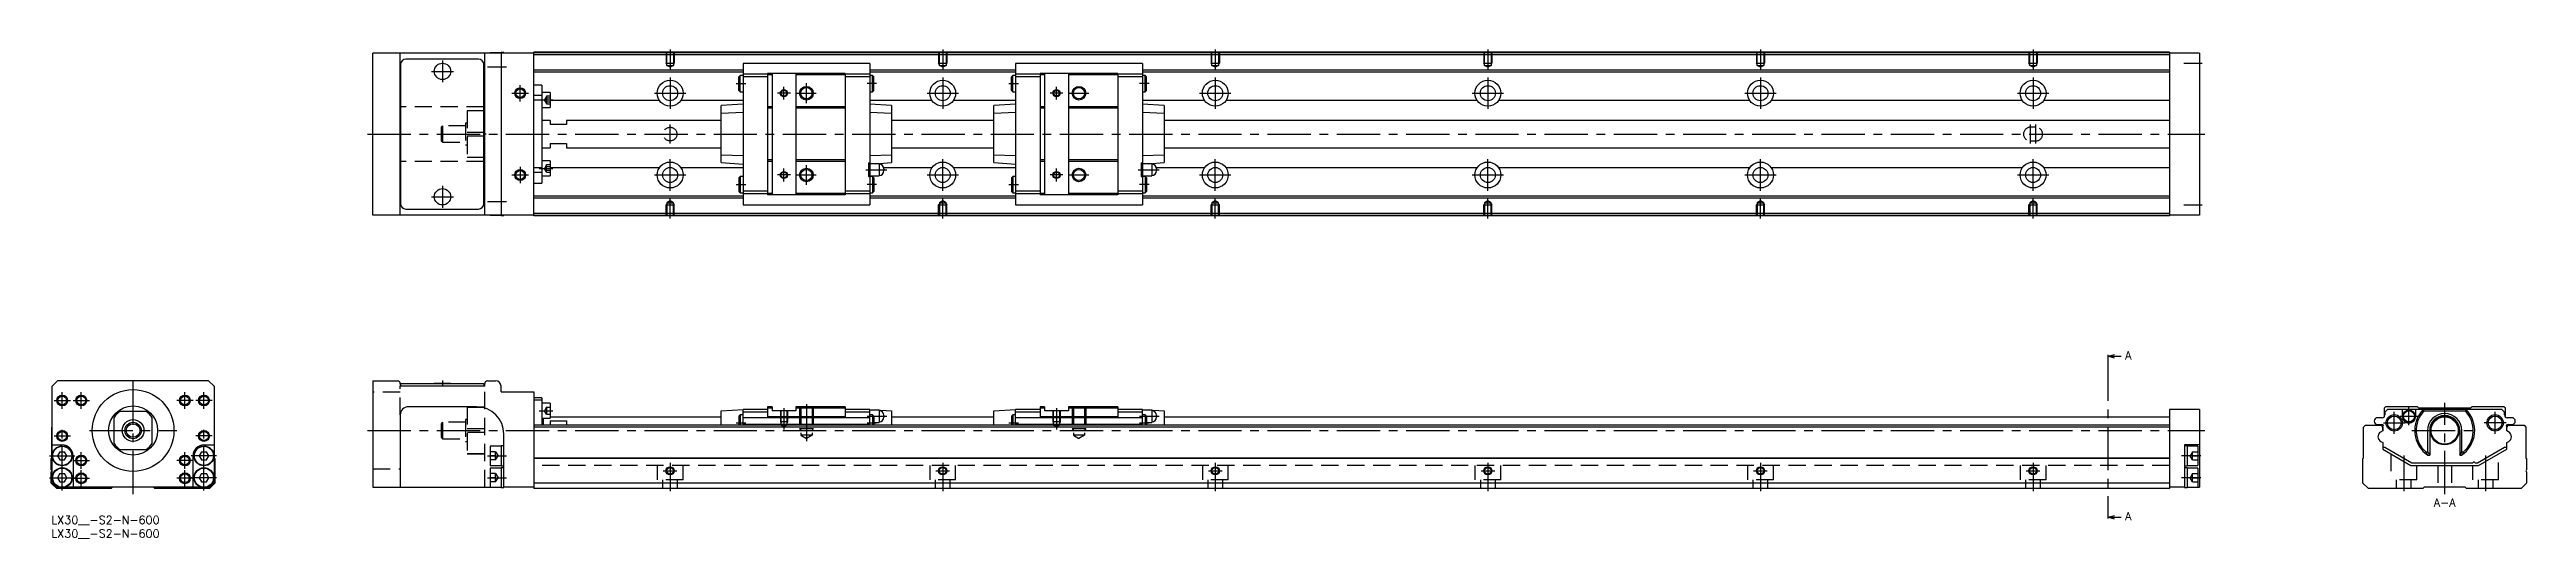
# Model space of a CAD drawing. Extents: x -1 to 908, y -8 to 171.
import ezdxf

# ---------------------------------------------------------------- set-up
doc = ezdxf.new("R2010")
doc.units = 0
doc.header["$LTSCALE"] = 0.5
doc.linetypes.add('CENTER', pattern=[50.8, 31.75, -6.35, 6.35, -6.35])
doc.linetypes.add('DASHED', pattern=[19.05, 12.7, -6.35])
for name, color, linetype in [('MSM_CENTER', 1, 'CENTER'), ('MSM_CONTINUOUS', 7, 'CONTINUOUS'), ('MSM_DASHED', 4, 'DASHED'), ('MSM_NARROW', 5, 'CONTINUOUS'), ('MSM_PART_NUMBER', 7, 'CONTINUOUS')]:
    doc.layers.add(name, color=color, linetype=linetype)
doc.styles.get("Standard").update_dxf_attribs({"font": 'txt.shx', "height": 3, "bigfont": 'bigfont.shx'})

msp = doc.modelspace()

# ---------------------------------------------------------------- linework, layer by layer
at = {"layer": 'MSM_CENTER'}
for p, q in [((143.5, 167), (143.5, 159)), ((160, 164.7), (167, 164.7)), ((227, 171), (227, 163.49)), ((327, 171), (327, 163.49)), ((427, 171), (427, 163.49)), ((527, 171), (527, 163.49)), ((627, 171), (627, 163.49)), ((727, 171), (727, 163.49)), ((782.25, 166), (789, 166)), ((139.5, 163), (147.5, 163)), ((169, 155), (175, 155)), ((172, 152), (172, 158)), ((221.25, 155), (232.75, 155)), ((227, 160.75), (227, 149.25)), ((251.25, 158.5), (254.75, 158.5)), ((271.11, 155), (266.39, 155)), ((268.75, 152.63), (268.75, 157.36)), ((273.38, 155), (280.62, 155)), ((277, 151.37), (277, 158.62)), ((302.75, 158.5), (299.25, 158.5)), ((321.25, 155), (332.75, 155)), ((327, 160.75), (327, 149.25)), ((351.25, 158.5), (354.75, 158.5)), ((371.11, 155), (366.39, 155)), ((368.75, 152.63), (368.75, 157.36)), ((373.38, 155), (380.62, 155)), ((402.75, 158.5), (399.25, 158.5)), ((421.25, 155), (432.75, 155)), ((427, 160.75), (427, 149.25)), ((521.25, 155), (532.75, 155)), ((527, 160.75), (527, 149.25)), ((621.25, 155), (632.75, 155)), ((627, 160.75), (627, 149.25)), ((721.25, 155), (732.75, 155)), ((727, 160.75), (727, 149.25)), ((179, 152.55), (184, 152.55)), ((116, 140), (790, 140)), ((227, 136.5), (227, 143.5)), ((726, 136.5), (726, 143.5)), ((728, 136.5), (728, 143.5)), ((172, 128), (172, 122)), ((179, 127.44), (184, 127.44)), ((227, 119.25), (227, 130.75)), ((268.75, 122.63), (268.75, 127.36)), ((277, 121.37), (277, 128.62)), ((327, 119.25), (327, 130.75)), ((368.75, 122.63), (368.75, 127.36)), ((427, 119.25), (427, 130.75)), ((527, 119.25), (527, 130.75)), ((627, 119.25), (627, 130.75)), ((727, 119.25), (727, 130.75)), ((143.5, 121), (143.5, 113)), ((169, 125), (175, 125)), ((221.25, 125), (232.75, 125)), ((251.25, 121.5), (254.75, 121.5)), ((271.11, 125), (266.39, 125)), ((273.38, 125), (280.62, 125)), ((298.75, 126.9), (306.45, 126.9)), ((302.75, 121.5), (299.25, 121.5)), ((321.25, 125), (332.75, 125)), ((351.25, 121.5), (354.75, 121.5)), ((371.11, 125), (366.39, 125)), ((373.38, 125), (380.62, 125)), ((398.75, 126.9), (406.45, 126.9)), ((402.75, 121.5), (399.25, 121.5)), ((421.25, 125), (432.75, 125)), ((521.25, 125), (532.75, 125)), ((621.25, 125), (632.75, 125)), ((721.25, 125), (732.75, 125)), ((139.5, 117), (147.5, 117)), ((160, 115.3), (167, 115.3)), ((227, 109), (227, 116.51)), ((327, 109), (327, 116.51)), ((427, 109), (427, 116.51)), ((527, 109), (527, 116.51)), ((627, 109), (627, 116.51)), ((727, 109), (727, 116.51)), ((782.25, 114), (789, 114)), ((754.38, 58), (754.38, 0)), ((30, 8), (30, 51.5)), ((143.5, 49.6), (143.5, 47.49)), ((1, 42.3), (7, 42.3)), ((4, 39.3), (4, 45.3)), ((8, 42.3), (14, 42.3)), ((11, 39.3), (11, 45.3)), ((52, 42.3), (46, 42.3)), ((49, 39.3), (49, 45.3)), ((59, 42.3), (53, 42.3)), ((56, 39.3), (56, 45.3)), ((179, 38.55), (184, 38.55)), ((268.75, 39.5), (268.75, 31.69)), ((277, 41), (277, 27.41)), ((299.25, 36.5), (306.45, 36.5)), ((368.75, 39.5), (368.75, 31.69)), ((399.25, 36.5), (406.45, 36.5)), ((859.5, 30.1), (859.5, 38.1)), ((861.65, 36.5), (868.15, 36.5)), ((864.9, 33.25), (864.9, 39.75)), ((878, 8), (878, 41.5)), ((896.5, 30.1), (896.5, 38.1)), ((1, 29.3), (7, 29.3)), ((4, 9.35), (4, 32.3)), ((14, 31.3), (46, 31.3)), ((59, 29.3), (53, 29.3)), ((56, 9.35), (56, 32.3)), ((116, 31.3), (790, 31.3)), ((251.25, 34.1), (254.75, 34.1)), ((299.25, 34.1), (302.75, 34.1)), ((351.25, 34.1), (354.75, 34.1)), ((399.25, 34.1), (402.75, 34.1)), ((855.5, 34.1), (863.5, 34.1)), ((866, 31.3), (890, 31.3)), ((900.5, 34.1), (892.5, 34.1)), ((-0.65, 22), (8.65, 22)), ((8, 20.3), (14, 20.3)), ((11, 17.3), (11, 23.3)), ((52, 20.3), (46, 20.3)), ((49, 17.3), (49, 23.3)), ((60.65, 22), (51.35, 22)), ((160, 22), (167, 22)), ((227, 19.5), (227, 9)), ((327, 19.5), (327, 9)), ((427, 19.5), (427, 9)), ((527, 19.5), (527, 9)), ((627, 19.5), (627, 9)), ((727, 19.5), (727, 9)), ((788.5, 22), (781.5, 22)), ((863, 22.18), (863, 9)), ((893, 22.18), (893, 9)), ((-0.65, 14), (8.65, 14)), ((8, 13.8), (14, 13.8)), ((11, 10.8), (11, 16.8)), ((52, 13.8), (46, 13.8)), ((49, 10.8), (49, 16.8)), ((60.65, 14), (51.35, 14)), ((160, 14), (167, 14)), ((224.5, 16.5), (229.5, 16.5)), ((324.5, 16.5), (329.5, 16.5)), ((424.5, 16.5), (429.5, 16.5)), ((524.5, 16.5), (529.5, 16.5)), ((624.5, 16.5), (629.5, 16.5)), ((724.5, 16.5), (729.5, 16.5)), ((788.5, 14), (781.5, 14))]:
    msp.add_line(p, q, dxfattribs=at)
at = {"layer": 'MSM_CONTINUOUS'}
for p, q in [((118, 110.3), (118, 169.7)), ((177, 169.7), (118, 169.7)), ((128, 110.3), (128, 169.7)), ((128.1, 165.5), (128.1, 114.5)), ((156.7, 167.5), (130.1, 167.5)), ((158.7, 114.5), (158.7, 165.5)), ((159, 110.3), (159, 169.7)), ((161, 169.75), (161, 169.7)), ((165, 169.75), (161, 169.75)), ((166, 169.9), (165, 169.9)), ((165, 169.9), (165, 110.1)), ((166, 169.9), (166, 169.7)), ((777, 170), (177, 170)), ((177, 110), (177, 170)), ((777, 169.8), (177, 169.8)), ((777, 169.1), (177, 169.1)), ((300.25, 165.9), (253.75, 165.9)), ((253.75, 165.9), (253.75, 114.1)), ((300.25, 165.9), (300.25, 114.1)), ((400.25, 165.9), (353.75, 165.9)), ((353.75, 165.9), (353.75, 114.1)), ((400.25, 165.9), (400.25, 114.1)), ((777, 170), (777, 110)), ((788, 169.7), (777, 169.7)), ((788, 169.7), (788, 110.3)), ((128, 158.2), (128.1, 158.2)), ((158.7, 158.2), (159, 158.2)), ((253.75, 163.45), (177, 163.45)), ((253.75, 162.75), (177, 162.75)), ((180, 158), (177, 158)), ((180, 158), (180, 122)), ((183, 155.3), (180, 155.3)), ((183, 155.3), (183, 149.8)), ((252.75, 161.5), (252.25, 161)), ((252.25, 156), (252.25, 161)), ((252.25, 156), (252.75, 155.5)), ((252.75, 155.5), (252.75, 161.5)), ((253.75, 161.5), (252.75, 161.5)), ((252.75, 155.5), (253.75, 155.5)), ((262.75, 161.95), (253.75, 161.95)), ((262.75, 160.95), (253.75, 160.95)), ((262.75, 162.25), (262.75, 117.75)), ((291.25, 162.25), (262.75, 162.25)), ((264.4, 161.75), (262.75, 161.75)), ((264.4, 162.25), (264.4, 117.75)), ((273.1, 162.25), (273.1, 117.75)), ((291.25, 161.75), (273.1, 161.75)), ((291.25, 162.25), (291.25, 117.75)), ((300.25, 161.95), (291.25, 161.95)), ((300.25, 160.95), (291.25, 160.95)), ((353.75, 163.45), (300.25, 163.45)), ((353.75, 162.75), (300.25, 162.75)), ((301.25, 161.5), (300.25, 161.5)), ((300.25, 155.5), (301.25, 155.5)), ((301.75, 161), (301.25, 161.5)), ((301.25, 155.5), (301.25, 161.5)), ((301.25, 155.5), (301.75, 156)), ((301.75, 156), (301.75, 161)), ((352.75, 161.5), (352.25, 161)), ((352.25, 156), (352.25, 161)), ((352.25, 156), (352.75, 155.5)), ((352.75, 155.5), (352.75, 161.5)), ((353.75, 161.5), (352.75, 161.5)), ((352.75, 155.5), (353.75, 155.5)), ((362.75, 161.95), (353.75, 161.95)), ((362.75, 160.95), (353.75, 160.95)), ((362.75, 162.25), (362.75, 117.75)), ((391.25, 162.25), (362.75, 162.25)), ((364.4, 161.75), (362.75, 161.75)), ((364.4, 162.25), (364.4, 117.75)), ((373.1, 162.25), (373.1, 117.75)), ((391.25, 161.75), (373.1, 161.75)), ((391.25, 162.25), (391.25, 117.75)), ((400.25, 161.95), (391.25, 161.95)), ((400.25, 160.95), (391.25, 160.95)), ((777, 163.45), (400.25, 163.45)), ((777, 162.75), (400.25, 162.75)), ((401.25, 161.5), (400.25, 161.5)), ((400.25, 155.5), (401.25, 155.5)), ((401.75, 161), (401.25, 161.5)), ((401.25, 155.5), (401.25, 161.5)), ((401.25, 155.5), (401.75, 156)), ((401.75, 156), (401.75, 161)), ((128.1, 150), (128, 150)), ((159, 150), (158.7, 150)), ((159, 148.5), (158.7, 148.5)), ((159, 148.47), (158.7, 148.47)), ((180, 154.13), (177, 154.13)), ((180, 152.38), (177, 152.38)), ((180, 149.8), (183, 149.8)), ((223.05, 152.36), (183, 152.36)), ((253.75, 152.36), (230.95, 152.36)), ((253.75, 151), (245.75, 150.47)), ((245.75, 129.53), (245.75, 150.47)), ((253.75, 147.86), (245.75, 147.6)), ((264.4, 150), (262.75, 150)), ((264.4, 149.5), (262.75, 149.5)), ((291.25, 150), (273.1, 150)), ((291.25, 149.5), (273.1, 149.5)), ((323.05, 152.36), (300.25, 152.36)), ((308.25, 150.47), (300.25, 151)), ((308.25, 147.6), (300.25, 147.86)), ((308.25, 150.47), (308.25, 129.53)), ((353.75, 152.36), (330.95, 152.36)), ((353.75, 151), (345.75, 150.47)), ((345.75, 129.53), (345.75, 150.47)), ((353.75, 147.86), (345.75, 147.6)), ((364.4, 150), (362.75, 150)), ((364.4, 149.5), (362.75, 149.5)), ((391.25, 150), (373.1, 150)), ((391.25, 149.5), (373.1, 149.5)), ((423.05, 152.36), (400.25, 152.36)), ((408.25, 150.47), (400.25, 151)), ((408.25, 147.6), (400.25, 147.86)), ((408.25, 150.47), (408.25, 129.53)), ((523.05, 152.36), (430.95, 152.36)), ((623.05, 152.36), (530.95, 152.36)), ((723.05, 152.36), (630.95, 152.36)), ((777, 152.36), (730.95, 152.36)), ((158.7, 140.72), (159, 140.72)), ((159, 139.28), (158.7, 139.28)), ((183, 145), (180, 145)), ((183, 145), (183, 143.5)), ((189, 143.5), (183, 143.5)), ((183, 136.5), (189, 136.5)), ((183, 136.5), (183, 135)), ((189, 145), (189, 143.5)), ((245.75, 145), (189, 145)), ((189, 136.5), (189, 135)), ((345.75, 145), (308.25, 145)), ((777, 145), (408.25, 145)), ((128.1, 130), (128, 130)), ((159, 131.53), (158.7, 131.53)), ((159, 131.5), (158.7, 131.5)), ((159, 130), (158.7, 130)), ((180, 127.62), (177, 127.62)), ((180, 135), (183, 135)), ((183, 130.19), (180, 130.19)), ((183, 130.19), (183, 124.69)), ((223.05, 127.64), (183, 127.64)), ((189, 135), (245.75, 135)), ((253.75, 127.64), (230.95, 127.64)), ((245.75, 132.4), (253.75, 132.14)), ((245.75, 129.53), (253.75, 129)), ((264.4, 130.5), (262.75, 130.5)), ((264.4, 130), (262.75, 130)), ((291.25, 130.5), (273.1, 130.5)), ((291.25, 130), (273.1, 130)), ((299.75, 129.4), (299.75, 124.4)), ((299.75, 129.4), (300.25, 129.4)), ((300.25, 128.4), (299.75, 128.4)), ((300.25, 132.14), (308.25, 132.4)), ((303.7, 129.15), (300.25, 129.15)), ((302.51, 129.15), (308.25, 129.53)), ((303.7, 129.15), (303.7, 124.65)), ((323.05, 127.64), (305.39, 127.64)), ((308.25, 135), (345.75, 135)), ((353.75, 127.64), (330.95, 127.64)), ((345.75, 132.4), (353.75, 132.14)), ((345.75, 129.53), (353.75, 129)), ((364.4, 130.5), (362.75, 130.5)), ((364.4, 130), (362.75, 130)), ((391.25, 130.5), (373.1, 130.5)), ((391.25, 130), (373.1, 130)), ((399.75, 129.4), (399.75, 124.4)), ((399.75, 129.4), (400.25, 129.4)), ((400.25, 128.4), (399.75, 128.4)), ((400.25, 132.14), (408.25, 132.4)), ((403.7, 129.15), (400.25, 129.15)), ((402.51, 129.15), (408.25, 129.53)), ((403.7, 129.15), (403.7, 124.65)), ((423.05, 127.64), (405.39, 127.64)), ((408.25, 135), (777, 135)), ((523.05, 127.64), (430.95, 127.64)), ((623.05, 127.64), (530.95, 127.64)), ((723.05, 127.64), (630.95, 127.64)), ((777, 127.64), (730.95, 127.64)), ((128.1, 121.8), (128, 121.8)), ((159, 121.8), (158.7, 121.8)), ((180, 125.87), (177, 125.87)), ((177, 122), (180, 122)), ((180, 124.69), (183, 124.69)), ((252.75, 124.5), (252.25, 124)), ((252.25, 124), (252.25, 119)), ((252.25, 119), (252.75, 118.5)), ((253.75, 124.5), (252.75, 124.5)), ((252.75, 124.5), (252.75, 118.5)), ((252.75, 118.5), (253.75, 118.5)), ((262.75, 119.05), (253.75, 119.05)), ((264.4, 118.25), (262.75, 118.25)), ((291.25, 118.25), (273.1, 118.25)), ((300.25, 119.05), (291.25, 119.05)), ((299.75, 125.4), (300.25, 125.4)), ((299.75, 124.4), (300.25, 124.4)), ((300.25, 124.65), (303.7, 124.65)), ((301.25, 124.5), (300.25, 124.5)), ((300.25, 118.5), (301.25, 118.5)), ((301.25, 124.5), (301.25, 118.5)), ((301.75, 124), (301.25, 124.5)), ((301.25, 118.5), (301.75, 119)), ((301.75, 124), (301.75, 119)), ((305.45, 127.2), (305.45, 126.6)), ((352.75, 124.5), (352.25, 124)), ((352.25, 124), (352.25, 119)), ((352.25, 119), (352.75, 118.5)), ((353.75, 124.5), (352.75, 124.5)), ((352.75, 124.5), (352.75, 118.5)), ((352.75, 118.5), (353.75, 118.5)), ((362.75, 119.05), (353.75, 119.05)), ((364.4, 118.25), (362.75, 118.25)), ((391.25, 118.25), (373.1, 118.25)), ((400.25, 119.05), (391.25, 119.05)), ((399.75, 125.4), (400.25, 125.4)), ((399.75, 124.4), (400.25, 124.4)), ((400.25, 124.65), (403.7, 124.65)), ((401.25, 124.5), (400.25, 124.5)), ((400.25, 118.5), (401.25, 118.5)), ((401.25, 124.5), (401.25, 118.5)), ((401.75, 124), (401.25, 124.5)), ((401.25, 118.5), (401.75, 119)), ((401.75, 124), (401.75, 119)), ((405.45, 127.2), (405.45, 126.6)), ((177, 110.3), (118, 110.3)), ((130.1, 112.5), (156.7, 112.5)), ((161, 110.3), (161, 110.25)), ((161, 110.25), (165, 110.25)), ((165, 110.1), (166, 110.1)), ((166, 110.3), (166, 110.1)), ((253.75, 117.25), (177, 117.25)), ((253.75, 116.55), (177, 116.55)), ((777, 110.9), (177, 110.9)), ((777, 110.2), (177, 110.2)), ((777, 110), (177, 110)), ((262.75, 118.05), (253.75, 118.05)), ((253.75, 114.1), (300.25, 114.1)), ((291.25, 117.75), (262.75, 117.75)), ((300.25, 118.05), (291.25, 118.05)), ((353.75, 117.25), (300.25, 117.25)), ((353.75, 116.55), (300.25, 116.55)), ((362.75, 118.05), (353.75, 118.05)), ((353.75, 114.1), (400.25, 114.1)), ((391.25, 117.75), (362.75, 117.75)), ((400.25, 118.05), (391.25, 118.05)), ((777, 117.25), (400.25, 117.25)), ((777, 116.55), (400.25, 116.55)), ((788, 110.3), (777, 110.3)), ((754.38, 58.5), (756.88, 59.17)), ((754.38, 59), (754.38, 58)), ((756.88, 57.83), (754.38, 58.5)), ((754.38, 58.5), (759.38, 58.5)), ((2.3, 49.5), (0.3, 47.5)), ((0.3, 12), (0.3, 47.5)), ((57.7, 49.5), (2.3, 49.5)), ((59.7, 47.5), (57.7, 49.5)), ((59.7, 47.5), (59.7, 12)), ((118, 49.5), (118, 10.5)), ((118, 49.5), (127, 49.5)), ((128, 48.5), (128, 47.5)), ((159, 47.5), (128, 47.5)), ((128.1, 48.5), (128.1, 47.5)), ((128.1, 48.5), (158.7, 48.5)), ((140.5, 48.6), (146.5, 48.6)), ((140.5, 48.6), (140.5, 48.5)), ((146.5, 48.5), (146.5, 48.6)), ((158.7, 48.5), (158.7, 47.5)), ((159, 47.5), (159, 48.5)), ((160, 49.5), (163, 49.5)), ((165, 45.5), (165, 47.5)), ((165, 45.5), (177, 45.5)), ((177, 45.5), (177, 10)), ((34.82, 38.3), (25.18, 38.3)), ((128, 37), (128, 10.5)), ((156, 40), (131, 40)), ((180, 43.3), (177, 43.3)), ((180, 42.45), (177, 42.45)), ((180, 43.3), (180, 33.2)), ((183, 41.3), (180, 41.3)), ((183, 41.3), (183, 35.8)), ((245.75, 38.5), (253.75, 39)), ((245.75, 33.2), (245.75, 38.5)), ((252.75, 37.1), (252.25, 36.6)), ((252.25, 36.6), (252.25, 33.2)), ((253.75, 37.1), (252.75, 37.1)), ((252.75, 37.1), (252.75, 33.2)), ((262.75, 39), (253.75, 39)), ((253.75, 33.2), (253.75, 39)), ((262.75, 38), (253.75, 38)), ((262.75, 40), (262.75, 36.29)), ((264.4, 40), (262.75, 40)), ((264.4, 39.5), (262.75, 39.5)), ((264.4, 40), (264.4, 38.5)), ((273.1, 38.5), (264.4, 38.5)), ((273.1, 40), (273.1, 38.5)), ((291.25, 40), (273.1, 40)), ((291.25, 39.5), (273.1, 39.5)), ((291.25, 40), (291.25, 36.29)), ((300.25, 39), (291.25, 39)), ((300.25, 38), (291.25, 38)), ((300.25, 39), (308.25, 38.5)), ((300.25, 33.2), (300.25, 39)), ((303.7, 38.75), (300.25, 38.75)), ((301.25, 37.1), (300.25, 37.1)), ((301.75, 36.6), (301.25, 37.1)), ((301.25, 37.1), (301.25, 33.2)), ((301.75, 36.6), (301.75, 33.2)), ((303.7, 38.75), (303.7, 34.25)), ((305.45, 36.8), (305.45, 36.2)), ((308.25, 38.5), (308.25, 33.2)), ((345.75, 38.5), (353.75, 39)), ((345.75, 33.2), (345.75, 38.5)), ((352.75, 37.1), (352.25, 36.6)), ((352.25, 36.6), (352.25, 33.2)), ((353.75, 37.1), (352.75, 37.1)), ((352.75, 37.1), (352.75, 33.2)), ((362.75, 39), (353.75, 39)), ((353.75, 33.2), (353.75, 39)), ((362.75, 38), (353.75, 38)), ((362.75, 40), (362.75, 36.29)), ((364.4, 40), (362.75, 40)), ((364.4, 39.5), (362.75, 39.5)), ((364.4, 40), (364.4, 38.5)), ((373.1, 38.5), (364.4, 38.5)), ((373.1, 40), (373.1, 38.5)), ((391.25, 40), (373.1, 40)), ((391.25, 39.5), (373.1, 39.5)), ((391.25, 40), (391.25, 36.29)), ((400.25, 39), (391.25, 39)), ((400.25, 38), (391.25, 38)), ((400.25, 39), (408.25, 38.5)), ((400.25, 33.2), (400.25, 39)), ((403.7, 38.75), (400.25, 38.75)), ((401.25, 37.1), (400.25, 37.1)), ((401.75, 36.6), (401.25, 37.1)), ((401.25, 37.1), (401.25, 33.2)), ((401.75, 36.6), (401.75, 33.2)), ((403.7, 38.75), (403.7, 34.25)), ((405.45, 36.8), (405.45, 36.2)), ((408.25, 38.5), (408.25, 33.2)), ((777, 39), (777, 10)), ((788, 39), (777, 39)), ((788, 39), (788, 10.5)), ((856.25, 40), (855.75, 39.5)), ((855.75, 39.5), (855.75, 36.29)), ((857.05, 39), (856.05, 38)), ((856.05, 38), (856.05, 37)), ((868, 40), (856.25, 40)), ((898.95, 39), (857.05, 39)), ((862.4, 39), (862.4, 36.5)), ((867.4, 36.5), (867.4, 39)), ((868.5, 39.5), (868, 40)), ((887.5, 39.5), (868.5, 39.5)), ((870.14, 39), (870.4, 38.5)), ((870.4, 38.5), (885.6, 38.5)), ((885.6, 38.5), (885.86, 39)), ((888, 40), (887.5, 39.5)), ((899.75, 40), (888, 40)), ((899.95, 38), (898.95, 39)), ((900.25, 39.5), (899.75, 40)), ((899.95, 37), (899.95, 38)), ((900.25, 36.29), (900.25, 39.5)), ((0.2, 32.5), (0.3, 32.6)), ((0.2, 21.2), (0.2, 32.5)), ((23, 26.48), (23, 36.12)), ((37, 26.48), (37, 36.12)), ((59.7, 32.6), (59.8, 32.5)), ((59.8, 32.5), (59.8, 21.2)), ((166, 10.35), (166, 30)), ((777, 33.2), (177, 33.2)), ((777, 32.5), (177, 32.5)), ((180, 35.8), (183, 35.8)), ((180.5, 33.2), (180.5, 35.8)), ((183, 36.3), (245.75, 36.3)), ((183, 34.87), (189, 34.87)), ((183, 34.87), (183, 33.2)), ((189, 34.87), (189, 33.2)), ((300.25, 36), (253.75, 36)), ((300.25, 33.5), (253.75, 33.5)), ((291.25, 36.29), (262.75, 36.29)), ((301.75, 34.25), (303.7, 34.25)), ((308.25, 36.3), (345.75, 36.3)), ((400.25, 36), (353.75, 36)), ((400.25, 33.5), (353.75, 33.5)), ((391.25, 36.29), (362.75, 36.29)), ((401.75, 34.25), (403.7, 34.25)), ((408.25, 36.3), (777, 36.3)), ((848.2, 32.5), (848.9, 33.2)), ((848.2, 21.2), (848.2, 32.5)), ((848.9, 33.2), (854.55, 33.2)), ((855.05, 36), (853.35, 36)), ((853.35, 33.5), (854.75, 33.5)), ((855.25, 31.15), (854.5, 30.72)), ((854.55, 33.2), (855.25, 32.5)), ((855.2, 32.55), (855.2, 32.7)), ((855.2, 32.7), (855.2, 32.55)), ((855.25, 32.5), (855.2, 32.55)), ((855.25, 31.15), (855.25, 32.5)), ((855.25, 32.5), (855.25, 31.15)), ((871.74, 31.3), (871.74, 23.45)), ((872.5, 31.3), (872.5, 22.2)), ((883.5, 31.3), (883.5, 22.2)), ((884.26, 23.45), (884.26, 31.3)), ((900.75, 32.5), (901.45, 33.2)), ((900.75, 32.5), (900.8, 32.55)), ((900.75, 31.15), (900.75, 32.5)), ((900.75, 31.15), (900.75, 32.5)), ((901.4, 30.78), (900.75, 31.15)), ((901.4, 30.78), (900.75, 31.15)), ((900.75, 26.85), (901.5, 27.28)), ((900.75, 26.85), (901.5, 27.28)), ((900.8, 32.7), (900.8, 32.55)), ((900.8, 32.55), (900.8, 32.7)), ((902.65, 36), (900.95, 36)), ((901.25, 33.5), (902.65, 33.5)), ((901.45, 33.2), (907.1, 33.2)), ((907.1, 33.2), (907.8, 32.5)), ((907.8, 32.5), (907.8, 21.2)), ((0, 21), (0.2, 21.2)), ((0, 16.9), (0, 21)), ((0.3, 26), (4, 26)), ((3.13, 23.5), (2.27, 22)), ((2.27, 22), (3.13, 20.5)), ((3.13, 23.5), (4.87, 23.5)), ((3.13, 20.5), (4.87, 20.5)), ((5.73, 22), (4.87, 23.5)), ((4.87, 20.5), (5.73, 22)), ((8, 22), (8, 10.5)), ((25.18, 24.3), (34.82, 24.3)), ((52, 10.5), (52, 22)), ((55.13, 23.5), (54.27, 22)), ((54.27, 22), (55.13, 20.5)), ((55.13, 23.5), (56.87, 23.5)), ((55.13, 20.5), (56.87, 20.5)), ((56, 26), (59.7, 26)), ((57.73, 22), (56.87, 23.5)), ((56.87, 20.5), (57.73, 22)), ((59.8, 21.2), (60, 21)), ((60, 21), (60, 12)), ((165, 25.5), (161, 25.5)), ((161, 25.5), (161, 18.5)), ((161, 18.5), (165, 18.5)), ((166, 25.65), (165, 25.65)), ((165, 25.65), (165, 18.35)), ((165, 18.35), (166, 18.35)), ((777, 21.2), (177, 21.2)), ((777, 21), (177, 21)), ((788, 26), (782.5, 26)), ((782.5, 26), (782.5, 10.35)), ((783.5, 25.65), (782.5, 25.65)), ((782.5, 18.35), (783.5, 18.35)), ((783.5, 25.65), (783.5, 18.35)), ((787.5, 25.5), (783.5, 25.5)), ((783.5, 18.5), (787.5, 18.5)), ((787.5, 25.5), (787.5, 18.5)), ((848, 21), (848.2, 21.2)), ((848, 12), (848, 21)), ((854.6, 27.22), (855.25, 26.85)), ((855.25, 26.85), (855.25, 24.5)), ((855.25, 24.5), (865.64, 18.5)), ((855.7, 25.16), (856.1, 25.16)), ((856.1, 25.16), (865.91, 19.5)), ((865.64, 18.5), (890.36, 18.5)), ((865.91, 19.5), (888.35, 19.5)), ((871.07, 23.45), (871.74, 23.45)), ((871.74, 23.45), (872.5, 22.2)), ((871.82, 22.2), (872.5, 22.2)), ((883.5, 22.2), (884.26, 23.45)), ((883.5, 22.2), (884.18, 22.2)), ((884.26, 23.45), (884.93, 23.45)), ((889.15, 19.5), (890.09, 19.5)), ((890.09, 19.5), (899.9, 25.16)), ((890.36, 18.5), (900.75, 24.5)), ((899.9, 25.16), (900.3, 25.16)), ((900.75, 25.45), (900.75, 26.85)), ((900.75, 24.5), (900.75, 26.85)), ((907.8, 21.2), (908, 21)), ((908, 21), (908, 16.9)), ((0, 12), (0, 16.1)), ((2, 10), (0, 12)), ((1.8, 10.5), (0.3, 12)), ((2.96, 10.5), (1.8, 10.5)), ((22, 10), (2, 10)), ((3.13, 15.5), (2.27, 14)), ((2.27, 14), (3.13, 12.5)), ((3.13, 15.5), (4.87, 15.5)), ((3.13, 12.5), (4.87, 12.5)), ((5.73, 14), (4.87, 15.5)), ((4.87, 12.5), (5.73, 14)), ((54.96, 10.5), (5.04, 10.5)), ((22.5, 10.5), (22, 10)), ((38, 10), (37.5, 10.5)), ((58, 10), (38, 10)), ((55.13, 15.5), (54.27, 14)), ((54.27, 14), (55.13, 12.5)), ((55.13, 15.5), (56.87, 15.5)), ((55.13, 12.5), (56.87, 12.5)), ((57.73, 14), (56.87, 15.5)), ((56.87, 12.5), (57.73, 14)), ((58.2, 10.5), (57.04, 10.5)), ((60, 12), (58, 10)), ((59.7, 12), (58.2, 10.5)), ((118, 10.5), (165, 10.5)), ((165, 17.5), (161, 17.5)), ((161, 17.5), (161, 10.5)), ((166, 17.65), (165, 17.65)), ((165, 17.65), (165, 10.35)), ((165, 10.35), (166, 10.35)), ((177, 10.5), (166, 10.5)), ((777, 12), (177, 12)), ((777, 10), (177, 10)), ((782.5, 10.5), (777, 10.5)), ((783.5, 17.65), (782.5, 17.65)), ((782.5, 10.35), (783.5, 10.35)), ((783.5, 17.65), (783.5, 10.35)), ((787.5, 17.5), (783.5, 17.5)), ((783.5, 10.5), (788, 10.5)), ((787.5, 17.5), (787.5, 10.5)), ((850, 10), (848, 12)), ((870, 10), (850, 10)), ((870.5, 10.5), (870, 10)), ((885.5, 10.5), (870.5, 10.5)), ((886, 10), (885.5, 10.5)), ((906, 10), (886, 10)), ((908, 12), (906, 10)), ((908, 16.1), (908, 12)), ((754.38, -0.5), (756.88, 0.17)), ((754.38, 0), (754.38, -1)), ((756.88, -1.17), (754.38, -0.5)), ((754.38, -0.5), (759.38, -0.5))]:
    msp.add_line(p, q, dxfattribs=at)
for centre, radius in [((143.5, 163), 3), ((172, 155), 1.62), ((227, 155), 4.75), ((227, 155), 2.75), ((268.75, 155), 1.06), ((268.75, 155), 1.06), ((277, 155), 2.07), ((277, 155), 2.07), ((327, 155), 4.75), ((327, 155), 2.75), ((368.75, 155), 1.06), ((368.75, 155), 1.06), ((377, 155), 2.07), ((377, 155), 2.07), ((427, 155), 4.75), ((427, 155), 2.75), ((527, 155), 4.75), ((527, 155), 2.75), ((627, 155), 4.75), ((627, 155), 2.75), ((727, 155), 4.75), ((727, 155), 2.75), ((227, 125), 4.75), ((227, 125), 2.75), ((327, 125), 4.75), ((327, 125), 2.75), ((427, 125), 4.75), ((427, 125), 2.75), ((527, 125), 4.75), ((527, 125), 2.75), ((627, 125), 4.75), ((627, 125), 2.75), ((727, 125), 4.75), ((727, 125), 2.75), ((143.5, 117), 3), ((172, 125), 1.62), ((268.75, 125), 1.06), ((268.75, 125), 1.06), ((277, 125), 2.07), ((277, 125), 2.07), ((368.75, 125), 1.06), ((368.75, 125), 1.06), ((377, 125), 2.07), ((377, 125), 2.07), ((30, 31.3), 15), ((4, 42.3), 1.62), ((11, 42.3), 1.62), ((30, 31.3), 9), ((49, 42.3), 1.62), ((56, 42.3), 1.62), ((859.5, 34.1), 3), ((859.5, 34.1), 2.5), ((864.9, 36.5), 2.25), ((864.9, 36.5), 2.05), ((878, 31.3), 5.3), ((896.5, 34.1), 3), ((896.5, 34.1), 2.5), ((4, 29.3), 1.62), ((30, 31.3), 4), ((30, 31.3), 3), ((30, 31.3), 2.5), ((56, 29.3), 1.62), ((878, 31.3), 5), ((4, 22), 3.65), ((4, 22), 3.5), ((11, 20.3), 1.62), ((49, 20.3), 1.62), ((56, 22), 3.65), ((56, 22), 3.5), ((4, 14), 3.65), ((4, 14), 3.5), ((11, 13.8), 1.62), ((49, 13.8), 1.62), ((56, 14), 3.65), ((56, 14), 3.5), ((227, 16.5), 1.23), ((327, 16.5), 1.23), ((427, 16.5), 1.23), ((527, 16.5), 1.23), ((627, 16.5), 1.23), ((727, 16.5), 1.23)]:
    msp.add_circle(centre, radius, dxfattribs=at)
for centre, radius, start, end in [((130.1, 165.5), 2, 90, 180), ((156.7, 165.5), 2, 0, 90), ((303.7, 127.2), 1.75, 0, 90), ((403.7, 127.2), 1.75, 0, 90), ((303.7, 126.6), 1.75, 270, 0), ((403.7, 126.6), 1.75, 270, 0), ((130.1, 114.5), 2, 180, 270), ((156.7, 114.5), 2, 270, 0), ((127, 48.5), 1, 0, 90), ((160, 48.5), 1, 90, 180), ((163, 47.5), 2, 0, 90), ((30, 31.3), 8.5, 124.56032, 145.43968), ((30, 31.3), 8.5, 34.56032, 55.43968), ((131, 37), 3, 90, 180), ((156, 30), 10, 0, 90), ((303.7, 36.8), 1.75, 0, 90), ((403.7, 36.8), 1.75, 0, 90), ((855.05, 37), 1, 270, 0), ((864.9, 36.5), 2.5, 180, 0), ((878, 31.3), 11, 135.573, 235.81959), ((878, 31.3), 10.47, 136.57129, 228.55525), ((878, 31.3), 6.26, 0, 180), ((878, 31.3), 5.5, 0, 180), ((878, 31.3), 11, 304.18041, 44.427), ((878, 31.3), 10.47, 311.44475, 43.42871), ((900.95, 37), 1, 180, 270), ((303.7, 36.2), 1.75, 270, 0), ((403.7, 36.2), 1.75, 270, 0), ((853.35, 34.75), 1.25, 90, 270), ((855.65, 28.85), 2.2, 121.45533, 176.01903), ((855.65, 29.15), 2.2, 183.98097, 241.45517), ((854.75, 32.5), 1, 41.23398, 90), ((855.7, 32.7), 0.5, 113.32535, 180), ((901.25, 32.5), 1, 90, 138.76602), ((900.3, 32.7), 0.5, 0, 66.67465), ((900.35, 28.85), 2.2, 3.98097, 61.45517), ((900.35, 29.15), 2.2, 301.45533, 356.01903), ((900.35, 29.15), 2.2, 301.45533, 356.01903), ((902.65, 34.75), 1.25, 270, 90), ((4, 22), 4, 0, 90), ((30, 31.3), 8.5, 214.56032, 235.43968), ((30, 31.3), 8.5, 304.56032, 325.43968), ((56, 22), 4, 90, 180), ((855.7, 25.66), 0.5, 205.84193, 270), ((879, 27.35), 8.83, 206.14749, 215.62533), ((877, 27.35), 8.84, 324.37545, 333.85173), ((888.75, 19.2), 0.5, 36.8699, 143.1301), ((900.3, 25.66), 0.5, 270, 334.15807), ((-0.3, 16.5), 0.5, 306.8699, 53.1301), ((2.3, 12.5), 2, 216.8699, 233.1301), ((57.7, 12.5), 2, 306.8699, 323.1301), ((908.3, 16.5), 0.5, 126.8699, 233.1301)]:
    msp.add_arc(centre, radius, start, end, dxfattribs=at)
at = {"layer": 'MSM_DASHED'}
for p, q in [((225.5, 170), (225.5, 166)), ((225.77, 165.53), (225.5, 166)), ((225.5, 166), (228.5, 166)), ((225.77, 165.2), (225.77, 170)), ((225.77, 165.2), (228.23, 165.2)), ((227, 164.49), (225.77, 165.2)), ((228.23, 165.2), (227, 164.49)), ((228.23, 170), (228.23, 165.2)), ((228.23, 165.53), (228.5, 166)), ((228.5, 170), (228.5, 166)), ((325.5, 170), (325.5, 166)), ((325.77, 165.53), (325.5, 166)), ((325.5, 166), (328.5, 166)), ((325.77, 165.2), (325.77, 170)), ((325.77, 165.2), (328.23, 165.2)), ((327, 164.49), (325.77, 165.2)), ((328.23, 165.2), (327, 164.49)), ((328.23, 170), (328.23, 165.2)), ((328.23, 165.53), (328.5, 166)), ((328.5, 170), (328.5, 166)), ((425.5, 170), (425.5, 166)), ((425.77, 165.53), (425.5, 166)), ((425.5, 166), (428.5, 166)), ((425.77, 165.2), (425.77, 170)), ((425.77, 165.2), (428.23, 165.2)), ((427, 164.49), (425.77, 165.2)), ((428.23, 165.2), (427, 164.49)), ((428.23, 170), (428.23, 165.2)), ((428.23, 165.53), (428.5, 166)), ((428.5, 170), (428.5, 166)), ((525.5, 170), (525.5, 166)), ((525.77, 165.53), (525.5, 166)), ((525.5, 166), (528.5, 166)), ((525.77, 165.2), (525.77, 170)), ((525.77, 165.2), (528.23, 165.2)), ((527, 164.49), (525.77, 165.2)), ((528.23, 165.2), (527, 164.49)), ((528.23, 170), (528.23, 165.2)), ((528.23, 165.53), (528.5, 166)), ((528.5, 170), (528.5, 166)), ((625.5, 170), (625.5, 166)), ((625.77, 165.53), (625.5, 166)), ((625.5, 166), (628.5, 166)), ((625.77, 165.2), (625.77, 170)), ((625.77, 165.2), (628.23, 165.2)), ((627, 164.49), (625.77, 165.2)), ((628.23, 165.2), (627, 164.49)), ((628.23, 170), (628.23, 165.2)), ((628.23, 165.53), (628.5, 166)), ((628.5, 170), (628.5, 166)), ((725.5, 170), (725.5, 166)), ((725.77, 165.53), (725.5, 166)), ((725.5, 166), (728.5, 166)), ((725.77, 165.2), (725.77, 170)), ((725.77, 165.2), (728.23, 165.2)), ((727, 164.49), (725.77, 165.2)), ((728.23, 165.2), (727, 164.49)), ((728.23, 170), (728.23, 165.2)), ((728.23, 165.53), (728.5, 166)), ((728.5, 170), (728.5, 166)), ((158.7, 150), (128.1, 150)), ((152.5, 148.5), (152.5, 131.5)), ((158.7, 148.5), (152.5, 148.5)), ((158.7, 148.47), (152.5, 148.47)), ((181.7, 153.8), (180.98, 152.55)), ((181.7, 151.3), (180.98, 152.55)), ((181.7, 154), (183, 154)), ((181.7, 154), (181.7, 151.11)), ((181.7, 153.28), (183, 153.28)), ((181.7, 151.83), (183, 151.83)), ((181.7, 151.11), (183, 151.11)), ((143.5, 143), (143, 142.5)), ((143, 142.5), (143, 137.5)), ((143, 137.5), (143.5, 137)), ((143.5, 143), (143.5, 137)), ((152, 143), (143.5, 143)), ((143.5, 137), (152, 137)), ((152, 144), (152, 136)), ((152.5, 144), (152, 144)), ((152.5, 140.72), (158.7, 140.72)), ((158.7, 139.28), (152.5, 139.28)), ((159.5, 140), (159, 140)), ((728, 142.5), (726, 142.5)), ((726, 137.5), (728, 137.5)), ((158.7, 130), (128.1, 130)), ((152, 136), (152.5, 136)), ((152.5, 131.53), (158.7, 131.53)), ((152.5, 131.5), (158.7, 131.5)), ((181.7, 128.69), (180.98, 127.44)), ((181.7, 126.19), (180.98, 127.44)), ((181.7, 128.89), (183, 128.89)), ((181.7, 126), (181.7, 128.89)), ((181.7, 128.17), (183, 128.17)), ((181.7, 126.72), (183, 126.72)), ((181.7, 126), (183, 126)), ((225.77, 114.47), (225.5, 114)), ((225.5, 110), (225.5, 114)), ((225.5, 114), (228.5, 114)), ((227, 115.51), (225.77, 114.8)), ((225.77, 114.8), (225.77, 110)), ((225.77, 114.8), (228.23, 114.8)), ((228.23, 114.8), (227, 115.51)), ((228.23, 110), (228.23, 114.8)), ((228.23, 114.47), (228.5, 114)), ((228.5, 110), (228.5, 114)), ((325.77, 114.47), (325.5, 114)), ((325.5, 110), (325.5, 114)), ((325.5, 114), (328.5, 114)), ((327, 115.51), (325.77, 114.8)), ((325.77, 114.8), (325.77, 110)), ((325.77, 114.8), (328.23, 114.8)), ((328.23, 114.8), (327, 115.51)), ((328.23, 110), (328.23, 114.8)), ((328.23, 114.47), (328.5, 114)), ((328.5, 110), (328.5, 114)), ((425.77, 114.47), (425.5, 114)), ((425.5, 110), (425.5, 114)), ((425.5, 114), (428.5, 114)), ((427, 115.51), (425.77, 114.8)), ((425.77, 114.8), (425.77, 110)), ((425.77, 114.8), (428.23, 114.8)), ((428.23, 114.8), (427, 115.51)), ((428.23, 110), (428.23, 114.8)), ((428.23, 114.47), (428.5, 114)), ((428.5, 110), (428.5, 114)), ((525.77, 114.47), (525.5, 114)), ((525.5, 110), (525.5, 114)), ((525.5, 114), (528.5, 114)), ((527, 115.51), (525.77, 114.8)), ((525.77, 114.8), (525.77, 110)), ((525.77, 114.8), (528.23, 114.8)), ((528.23, 114.8), (527, 115.51)), ((528.23, 110), (528.23, 114.8)), ((528.23, 114.47), (528.5, 114)), ((528.5, 110), (528.5, 114)), ((625.77, 114.47), (625.5, 114)), ((625.5, 110), (625.5, 114)), ((625.5, 114), (628.5, 114)), ((627, 115.51), (625.77, 114.8)), ((625.77, 114.8), (625.77, 110)), ((625.77, 114.8), (628.23, 114.8)), ((628.23, 114.8), (627, 115.51)), ((628.23, 110), (628.23, 114.8)), ((628.23, 114.47), (628.5, 114)), ((628.5, 110), (628.5, 114)), ((725.77, 114.47), (725.5, 114)), ((725.5, 110), (725.5, 114)), ((725.5, 114), (728.5, 114)), ((727, 115.51), (725.77, 114.8)), ((725.77, 114.8), (725.77, 110)), ((725.77, 114.8), (728.23, 114.8)), ((728.23, 114.8), (727, 115.51)), ((728.23, 110), (728.23, 114.8)), ((728.23, 114.47), (728.5, 114)), ((728.5, 110), (728.5, 114)), ((128, 37), (128, 47.5)), ((159, 10.5), (159, 47.5)), ((128, 45.3), (118, 45.3)), ((152.5, 39.8), (152.5, 22.8)), ((159, 39.8), (152.5, 39.8)), ((159, 39.77), (152.5, 39.77)), ((181.7, 39.8), (180.98, 38.55)), ((181.7, 37.3), (180.98, 38.55)), ((181.7, 39.8), (183, 39.8)), ((181.7, 39.8), (181.7, 37.3)), ((181.7, 38.55), (183, 38.55)), ((181.7, 37.3), (183, 37.3)), ((267.45, 38.5), (267.45, 34.5)), ((267.69, 33.3), (267.69, 38.5)), ((269.81, 38.5), (269.81, 33.3)), ((270.05, 38.5), (270.05, 34.5)), ((274.5, 40), (274.5, 32)), ((274.93, 40), (274.93, 29.6)), ((279.07, 40), (279.07, 29.6)), ((279.5, 40), (279.5, 32)), ((367.45, 38.5), (367.45, 34.5)), ((367.69, 33.3), (367.69, 38.5)), ((369.81, 38.5), (369.81, 33.3)), ((370.05, 38.5), (370.05, 34.5)), ((374.5, 40), (374.5, 32)), ((374.93, 40), (374.93, 29.6)), ((379.07, 40), (379.07, 29.6)), ((379.5, 40), (379.5, 32)), ((143.5, 34.3), (143, 33.8)), ((143, 33.8), (143, 28.8)), ((143, 28.8), (143.5, 28.3)), ((143.5, 34.3), (143.5, 28.3)), ((152, 34.3), (143.5, 34.3)), ((143.5, 28.3), (152, 28.3)), ((152, 35.3), (152, 27.3)), ((152.5, 35.3), (152, 35.3)), ((152, 27.3), (152.5, 27.3)), ((152.5, 32.02), (159, 32.02)), ((159, 30.58), (152.5, 30.58)), ((270.05, 34.5), (267.45, 34.5)), ((267.45, 34.5), (267.69, 34.08)), ((268.75, 32.69), (267.69, 33.3)), ((267.69, 33.3), (269.81, 33.3)), ((269.81, 33.3), (268.75, 32.69)), ((270.05, 34.5), (269.81, 34.08)), ((274.5, 32), (279.5, 32)), ((274.5, 32), (274.93, 31.25)), ((279.07, 29.6), (274.93, 29.6)), ((274.93, 29.6), (277, 28.41)), ((279.07, 29.6), (277, 28.41)), ((279.5, 32), (279.07, 31.25)), ((370.05, 34.5), (367.45, 34.5)), ((367.45, 34.5), (367.69, 34.08)), ((368.75, 32.69), (367.69, 33.3)), ((367.69, 33.3), (369.81, 33.3)), ((369.81, 33.3), (368.75, 32.69)), ((370.05, 34.5), (369.81, 34.08)), ((374.5, 32), (379.5, 32)), ((374.5, 32), (374.93, 31.25)), ((379.07, 29.6), (374.93, 29.6)), ((374.93, 29.6), (377, 28.41)), ((379.07, 29.6), (377, 28.41)), ((379.5, 32), (379.07, 31.25)), ((152.5, 22.83), (159, 22.83)), ((152.5, 22.8), (159, 22.8)), ((163, 23.5), (161, 23.5)), ((163, 22), (161, 22)), ((163, 20.5), (161, 20.5)), ((163, 20.5), (163, 23.5)), ((163, 23.5), (163.87, 22)), ((163, 20.5), (163.87, 22)), ((777, 18.5), (177, 18.5)), ((222.25, 18.5), (222.25, 13.2)), ((231.75, 13.2), (231.75, 18.5)), ((322.25, 18.5), (322.25, 13.2)), ((331.75, 13.2), (331.75, 18.5)), ((422.25, 18.5), (422.25, 13.2)), ((431.75, 13.2), (431.75, 18.5)), ((522.25, 18.5), (522.25, 13.2)), ((531.75, 13.2), (531.75, 18.5)), ((622.25, 18.5), (622.25, 13.2)), ((631.75, 13.2), (631.75, 18.5)), ((722.25, 18.5), (722.25, 13.2)), ((731.75, 13.2), (731.75, 18.5)), ((785.5, 23.5), (784.63, 22)), ((785.5, 20.5), (784.63, 22)), ((785.5, 20.5), (785.5, 23.5)), ((785.5, 23.5), (787.5, 23.5)), ((785.5, 22), (787.5, 22)), ((785.5, 20.5), (787.5, 20.5)), ((858.25, 22.77), (858.25, 13.2)), ((867.75, 13.2), (867.75, 18.5)), ((875.5, 18.5), (875.5, 10.5)), ((880.5, 18.5), (880.5, 10.5)), ((888.25, 18.5), (888.25, 13.2)), ((897.75, 13.2), (897.75, 22.77)), ((118, 17.3), (128, 17.3)), ((163, 15.5), (161, 15.5)), ((163, 14), (161, 14)), ((163, 12.5), (161, 12.5)), ((163, 12.5), (163, 15.5)), ((163, 15.5), (163.87, 14)), ((163, 12.5), (163.87, 14)), ((231.75, 13.2), (222.25, 13.2)), ((224.25, 13.2), (224.25, 10)), ((229.75, 10), (229.75, 13.2)), ((331.75, 13.2), (322.25, 13.2)), ((324.25, 13.2), (324.25, 10)), ((329.75, 10), (329.75, 13.2)), ((431.75, 13.2), (422.25, 13.2)), ((424.25, 13.2), (424.25, 10)), ((429.75, 10), (429.75, 13.2)), ((531.75, 13.2), (522.25, 13.2)), ((524.25, 13.2), (524.25, 10)), ((529.75, 10), (529.75, 13.2)), ((631.75, 13.2), (622.25, 13.2)), ((624.25, 13.2), (624.25, 10)), ((629.75, 10), (629.75, 13.2)), ((731.75, 13.2), (722.25, 13.2)), ((724.25, 13.2), (724.25, 10)), ((729.75, 10), (729.75, 13.2)), ((785.5, 15.5), (784.63, 14)), ((785.5, 12.5), (784.63, 14)), ((785.5, 12.5), (785.5, 15.5)), ((785.5, 15.5), (787.5, 15.5)), ((785.5, 14), (787.5, 14)), ((785.5, 12.5), (787.5, 12.5)), ((867.75, 13.2), (858.25, 13.2)), ((860.25, 13.2), (860.25, 10)), ((865.75, 10), (865.75, 13.2)), ((897.75, 13.2), (888.25, 13.2)), ((890.25, 13.2), (890.25, 10)), ((895.75, 10), (895.75, 13.2))]:
    msp.add_line(p, q, dxfattribs=at)
msp.add_circle((227, 140), 2.5, dxfattribs=at)
for centre, start, end in [((726, 140), 90, 270), ((728, 140), 270, 90)]:
    msp.add_arc(centre, 2.5, start, end, dxfattribs=at)
at = {"layer": 'MSM_NARROW'}
for centre, radius in [((172, 155), 2), ((268.75, 155), 1.3), ((277, 155), 2.5), ((368.75, 155), 1.3), ((377, 155), 2.5), ((277, 125), 2.5), ((377, 125), 2.5), ((172, 125), 2), ((268.75, 125), 1.3), ((368.75, 125), 1.3), ((4, 42.3), 2), ((11, 42.3), 2), ((49, 42.3), 2), ((56, 42.3), 2), ((4, 29.3), 2), ((56, 29.3), 2), ((11, 20.3), 2), ((49, 20.3), 2), ((11, 13.8), 2), ((49, 13.8), 2), ((227, 16.5), 1.5), ((327, 16.5), 1.5), ((427, 16.5), 1.5), ((527, 16.5), 1.5), ((627, 16.5), 1.5), ((727, 16.5), 1.5)]:
    msp.add_circle(centre, radius, dxfattribs=at)

# ---------------------------------------------------------------- texts
at = {"layer": 'MSM_PART_NUMBER'}
for s, p in [('A', (760.79, 57.37)), ('LX30__-S2-N-600', (0, -3)), ('A', (760.79, -1.63)), ('A-A', (874.01, 3.36)), ('LX30__-S2-N-600', (0, -8))]:
    msp.add_text(s, height=3, dxfattribs=at).set_placement(p)

doc.saveas('drawing.dxf')
